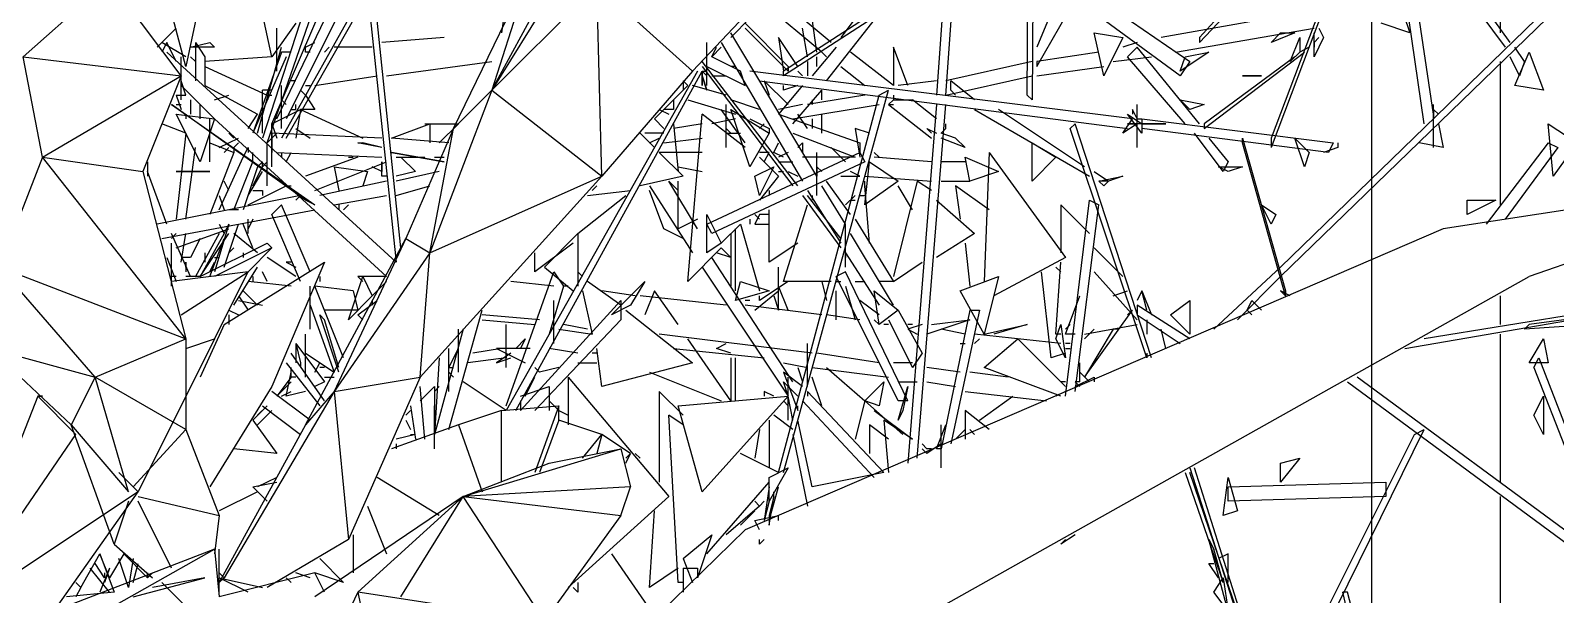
# Model space of a CAD drawing. Header units: millimetres. Extents: x -10.3 to 0, y 0 to 5.9.
# Drawn here: x -0.8305 to -0.5115, y 2.4115 to 2.5295 of the extents above; entities that cross this region are included whole.
import ezdxf

# ---------------------------------------------------------------- set-up
doc = ezdxf.new("R2010")
doc.units = ezdxf.units.MM

msp = doc.modelspace()

# ---------------------------------------------------------------- linework, layer by layer
for p, q in [((-0.55, 2.777), (-0.55, 0.718)), ((-0.622, 2.516), (-0.621, 2.648)), ((-0.62, 2.646), (-0.621, 2.515)), ((-0.633, 2.626), (-0.641, 2.516)), ((-0.639, 2.516), (-0.631, 2.628)), ((-0.764, 2.575), (-0.754, 2.481)), ((-0.753, 2.484), (-0.762, 2.57)), ((-0.554, 2.569), (-0.522, 2.526)), ((-0.521, 2.527), (-0.551, 2.569)), ((-0.703, 2.567), (-0.734, 2.517)), ((-0.734, 2.517), (-0.708, 2.565)), ((-0.684, 2.528), (-0.646, 2.567)), ((-0.523, 2.529), (-0.523, 2.566)), ((-0.727, 2.563), (-0.732, 2.529)), ((-0.539, 2.51), (-0.546, 2.559)), ((-0.537, 2.512), (-0.544, 2.559)), ((-0.798, 2.522), (-0.807, 2.556)), ((-0.766, 2.556), (-0.782, 2.507)), ((-0.781, 2.506), (-0.763, 2.558)), ((-0.792, 2.55), (-0.798, 2.522)), ((-0.78, 2.51), (-0.762, 2.552)), ((-0.566, 2.55), (-0.586, 2.528)), ((-0.586, 2.527), (-0.566, 2.548)), ((-0.569, 2.48), (-0.501, 2.546)), ((-0.639, 2.543), (-0.673, 2.521)), ((-0.62, 2.545), (-0.588, 2.523)), ((-0.501, 2.544), (-0.569, 2.478)), ((-0.814, 2.54), (-0.832, 2.524)), ((-0.799, 2.52), (-0.814, 2.54)), ((-0.742, 2.509), (-0.726, 2.542)), ((-0.726, 2.542), (-0.734, 2.517)), ((-0.639, 2.542), (-0.673, 2.52)), ((-0.59, 2.52), (-0.62, 2.542)), ((-0.76, 2.539), (-0.778, 2.507)), ((-0.777, 2.507), (-0.76, 2.537)), ((-0.712, 2.539), (-0.734, 2.517)), ((-0.711, 2.499), (-0.712, 2.539)), ((-0.712, 2.539), (-0.692, 2.521)), ((-0.676, 2.538), (-0.692, 2.521)), ((-0.663, 2.527), (-0.675, 2.537)), ((-0.615, 2.538), (-0.62, 2.526)), ((-0.545, 2.538), (-0.542, 2.529)), ((-0.78, 2.524), (-0.782, 2.533)), ((-0.779, 2.511), (-0.767, 2.536)), ((-0.766, 2.533), (-0.777, 2.511)), ((-0.665, 2.525), (-0.677, 2.535)), ((-0.664, 2.519), (-0.653, 2.533)), ((-0.62, 2.522), (-0.612, 2.536)), ((-0.56, 2.534), (-0.594, 2.528)), ((-0.56, 2.536), (-0.571, 2.507)), ((-0.56, 2.534), (-0.571, 2.505)), ((-0.804, 2.526), (-0.8, 2.53)), ((-0.775, 2.531), (-0.78, 2.524)), ((-0.779, 2.521), (-0.779, 2.53)), ((-0.681, 2.531), (-0.672, 2.522)), ((-0.672, 2.521), (-0.681, 2.53)), ((-0.668, 2.524), (-0.669, 2.53)), ((-0.666, 2.525), (-0.667, 2.532)), ((-0.658, 2.532), (-0.661, 2.528)), ((-0.591, 2.525), (-0.562, 2.53)), ((-0.561, 2.53), (-0.56, 2.528)), ((-0.542, 2.529), (-0.548, 2.531)), ((-0.798, 2.524), (-0.803, 2.527)), ((-0.802, 2.527), (-0.803, 2.525)), ((-0.8, 2.523), (-0.802, 2.527)), ((-0.797, 2.526), (-0.793, 2.527)), ((-0.796, 2.527), (-0.794, 2.524)), ((-0.796, 2.527), (-0.796, 2.519)), ((-0.793, 2.527), (-0.792, 2.526)), ((-0.773, 2.526), (-0.771, 2.527)), ((-0.744, 2.528), (-0.757, 2.527)), ((-0.689, 2.518), (-0.689, 2.527)), ((-0.686, 2.527), (-0.669, 2.498)), ((-0.666, 2.499), (-0.684, 2.529)), ((-0.67, 2.522), (-0.674, 2.528)), ((-0.674, 2.528), (-0.673, 2.521)), ((-0.608, 2.529), (-0.602, 2.528)), ((-0.606, 2.52), (-0.608, 2.529)), ((-0.602, 2.528), (-0.606, 2.52)), ((-0.599, 2.527), (-0.602, 2.526)), ((-0.586, 2.528), (-0.586, 2.527)), ((-0.566, 2.529), (-0.571, 2.527)), ((-0.571, 2.527), (-0.569, 2.529)), ((-0.569, 2.529), (-0.566, 2.529)), ((-0.567, 2.523), (-0.565, 2.528)), ((-0.565, 2.528), (-0.565, 2.525)), ((-0.562, 2.524), (-0.562, 2.529)), ((-0.561, 2.528), (-0.562, 2.527)), ((-0.561, 2.528), (-0.562, 2.527)), ((-0.56, 2.528), (-0.562, 2.524)), ((-0.562, 2.527), (-0.562, 2.526)), ((-0.832, 2.524), (-0.799, 2.52)), ((-0.828, 2.503), (-0.832, 2.524)), ((-0.754, 2.481), (-0.802, 2.525)), ((-0.799, 2.515), (-0.799, 2.524)), ((-0.792, 2.526), (-0.797, 2.526)), ((-0.796, 2.523), (-0.797, 2.524)), ((-0.794, 2.524), (-0.794, 2.518)), ((-0.78, 2.524), (-0.794, 2.523)), ((-0.778, 2.525), (-0.784, 2.508)), ((-0.777, 2.524), (-0.784, 2.508)), ((-0.783, 2.508), (-0.778, 2.526)), ((-0.776, 2.525), (-0.778, 2.525)), ((-0.773, 2.525), (-0.773, 2.526)), ((-0.772, 2.525), (-0.773, 2.525)), ((-0.768, 2.526), (-0.769, 2.525)), ((-0.759, 2.526), (-0.767, 2.526)), ((-0.688, 2.524), (-0.687, 2.526)), ((-0.688, 2.524), (-0.686, 2.526)), ((-0.682, 2.521), (-0.688, 2.524)), ((-0.662, 2.526), (-0.667, 2.52)), ((-0.666, 2.522), (-0.666, 2.524)), ((-0.664, 2.524), (-0.665, 2.525)), ((-0.65, 2.518), (-0.659, 2.525)), ((-0.647, 2.518), (-0.65, 2.526)), ((-0.65, 2.526), (-0.65, 2.518)), ((-0.607, 2.525), (-0.62, 2.523)), ((-0.604, 2.523), (-0.596, 2.524)), ((-0.601, 2.524), (-0.599, 2.526)), ((-0.589, 2.51), (-0.601, 2.524)), ((-0.586, 2.51), (-0.599, 2.526)), ((-0.584, 2.525), (-0.59, 2.521)), ((-0.59, 2.521), (-0.589, 2.524)), ((-0.589, 2.524), (-0.584, 2.525)), ((-0.585, 2.509), (-0.564, 2.525)), ((-0.566, 2.524), (-0.585, 2.51)), ((-0.565, 2.525), (-0.567, 2.523)), ((-0.563, 2.526), (-0.565, 2.525)), ((-0.519, 2.52), (-0.521, 2.524)), ((-0.518, 2.523), (-0.52, 2.526)), ((-0.52, 2.518), (-0.517, 2.525)), ((-0.517, 2.525), (-0.514, 2.517)), ((-0.794, 2.522), (-0.781, 2.516)), ((-0.756, 2.52), (-0.734, 2.523)), ((-0.691, 2.521), (-0.731, 2.45)), ((-0.729, 2.45), (-0.69, 2.521)), ((-0.692, 2.521), (-0.711, 2.499)), ((-0.67, 2.497), (-0.69, 2.523)), ((-0.69, 2.522), (-0.671, 2.497)), ((-0.69, 2.521), (-0.69, 2.52)), ((-0.69, 2.518), (-0.69, 2.521)), ((-0.689, 2.52), (-0.69, 2.521)), ((-0.69, 2.521), (-0.689, 2.521)), ((-0.689, 2.522), (-0.681, 2.518)), ((-0.683, 2.522), (-0.684, 2.522)), ((-0.681, 2.518), (-0.682, 2.521)), ((-0.6, 2.511), (-0.68, 2.521)), ((-0.673, 2.52), (-0.673, 2.521)), ((-0.672, 2.522), (-0.672, 2.521)), ((-0.669, 2.52), (-0.67, 2.521)), ((-0.668, 2.523), (-0.668, 2.52)), ((-0.661, 2.522), (-0.656, 2.518)), ((-0.621, 2.523), (-0.639, 2.519)), ((-0.62, 2.523), (-0.62, 2.522)), ((-0.62, 2.52), (-0.606, 2.522)), ((-0.588, 2.523), (-0.59, 2.52)), ((-0.523, 2.493), (-0.523, 2.523)), ((-0.518, 2.523), (-0.519, 2.52)), ((-0.828, 2.503), (-0.799, 2.52)), ((-0.799, 2.52), (-0.807, 2.5)), ((-0.798, 2.516), (-0.799, 2.519)), ((-0.792, 2.511), (-0.799, 2.518)), ((-0.794, 2.518), (-0.783, 2.512)), ((-0.782, 2.508), (-0.782, 2.517)), ((-0.781, 2.517), (-0.782, 2.517)), ((-0.78, 2.517), (-0.781, 2.517)), ((-0.778, 2.509), (-0.778, 2.518)), ((-0.775, 2.519), (-0.776, 2.519)), ((-0.774, 2.517), (-0.773, 2.516)), ((-0.773, 2.518), (-0.772, 2.518)), ((-0.771, 2.518), (-0.758, 2.52)), ((-0.734, 2.517), (-0.747, 2.483)), ((-0.742, 2.509), (-0.734, 2.517)), ((-0.734, 2.517), (-0.711, 2.499)), ((-0.7, 2.511), (-0.693, 2.518)), ((-0.693, 2.518), (-0.694, 2.519)), ((-0.694, 2.519), (-0.694, 2.517)), ((-0.685, 2.516), (-0.692, 2.518)), ((-0.689, 2.517), (-0.69, 2.52)), ((-0.69, 2.52), (-0.69, 2.518)), ((-0.69, 2.52), (-0.689, 2.517)), ((-0.688, 2.52), (-0.685, 2.52)), ((-0.678, 2.519), (-0.601, 2.509)), ((-0.672, 2.514), (-0.677, 2.519)), ((-0.677, 2.519), (-0.676, 2.516)), ((-0.669, 2.518), (-0.674, 2.512)), ((-0.67, 2.518), (-0.673, 2.517)), ((-0.673, 2.517), (-0.673, 2.518)), ((-0.673, 2.437), (-0.651, 2.517)), ((-0.671, 2.51), (-0.665, 2.517)), ((-0.665, 2.515), (-0.665, 2.517)), ((-0.653, 2.516), (-0.651, 2.517)), ((-0.641, 2.519), (-0.649, 2.518)), ((-0.639, 2.516), (-0.621, 2.52)), ((-0.633, 2.515), (-0.638, 2.519)), ((-0.638, 2.517), (-0.638, 2.519)), ((-0.637, 2.516), (-0.638, 2.517)), ((-0.574, 2.52), (-0.577, 2.52)), ((-0.577, 2.52), (-0.573, 2.52)), ((-0.573, 2.52), (-0.574, 2.52)), ((-0.514, 2.517), (-0.52, 2.518)), ((-0.773, 2.494), (-0.801, 2.514)), ((-0.801, 2.514), (-0.771, 2.493)), ((-0.8, 2.516), (-0.799, 2.513)), ((-0.8, 2.516), (-0.798, 2.516)), ((-0.8, 2.514), (-0.799, 2.514)), ((-0.797, 2.515), (-0.797, 2.512)), ((-0.795, 2.511), (-0.795, 2.514)), ((-0.792, 2.515), (-0.789, 2.516)), ((-0.781, 2.516), (-0.78, 2.516)), ((-0.777, 2.514), (-0.778, 2.515)), ((-0.775, 2.513), (-0.775, 2.514)), ((-0.773, 2.516), (-0.771, 2.513)), ((-0.696, 2.515), (-0.696, 2.513)), ((-0.693, 2.515), (-0.683, 2.512)), ((-0.685, 2.505), (-0.685, 2.514)), ((-0.678, 2.513), (-0.684, 2.515)), ((-0.674, 2.437), (-0.653, 2.516)), ((-0.669, 2.514), (-0.674, 2.513)), ((-0.671, 2.511), (-0.653, 2.514)), ((-0.656, 2.516), (-0.668, 2.514)), ((-0.667, 2.515), (-0.667, 2.514)), ((-0.65, 2.515), (-0.651, 2.514)), ((-0.65, 2.515), (-0.651, 2.514)), ((-0.651, 2.514), (-0.642, 2.507)), ((-0.651, 2.514), (-0.65, 2.514)), ((-0.65, 2.516), (-0.65, 2.515)), ((-0.65, 2.515), (-0.646, 2.515)), ((-0.641, 2.514), (-0.647, 2.439)), ((-0.641, 2.511), (-0.646, 2.515)), ((-0.645, 2.44), (-0.639, 2.514)), ((-0.621, 2.515), (-0.622, 2.516)), ((-0.599, 2.505), (-0.599, 2.514)), ((-0.59, 2.515), (-0.585, 2.514)), ((-0.588, 2.513), (-0.59, 2.515)), ((-0.585, 2.514), (-0.588, 2.513)), ((-0.537, 2.505), (-0.537, 2.514)), ((-0.795, 2.502), (-0.8, 2.512)), ((-0.8, 2.512), (-0.792, 2.511)), ((-0.798, 2.512), (-0.798, 2.511)), ((-0.792, 2.511), (-0.795, 2.502)), ((-0.793, 2.502), (-0.793, 2.511)), ((-0.756, 2.478), (-0.792, 2.511)), ((-0.785, 2.509), (-0.783, 2.512)), ((-0.78, 2.51), (-0.774, 2.513)), ((-0.776, 2.513), (-0.775, 2.513)), ((-0.774, 2.513), (-0.775, 2.507)), ((-0.774, 2.513), (-0.761, 2.507)), ((-0.771, 2.513), (-0.774, 2.513)), ((-0.698, 2.509), (-0.7, 2.511)), ((-0.699, 2.513), (-0.697, 2.512)), ((-0.696, 2.513), (-0.698, 2.513)), ((-0.693, 2.477), (-0.69, 2.512)), ((-0.681, 2.505), (-0.69, 2.512)), ((-0.683, 2.511), (-0.688, 2.51)), ((-0.681, 2.506), (-0.686, 2.513)), ((-0.68, 2.501), (-0.684, 2.513)), ((-0.684, 2.513), (-0.676, 2.508)), ((-0.68, 2.511), (-0.676, 2.509)), ((-0.674, 2.512), (-0.657, 2.506)), ((-0.668, 2.509), (-0.67, 2.512)), ((-0.667, 2.511), (-0.667, 2.509)), ((-0.665, 2.508), (-0.665, 2.512)), ((-0.633, 2.513), (-0.609, 2.499)), ((-0.61, 2.501), (-0.628, 2.513)), ((-0.602, 2.508), (-0.6, 2.511)), ((-0.601, 2.512), (-0.598, 2.51)), ((-0.598, 2.508), (-0.601, 2.512)), ((-0.599, 2.511), (-0.6, 2.513)), ((-0.6, 2.513), (-0.6, 2.512)), ((-0.599, 2.511), (-0.598, 2.511)), ((-0.598, 2.511), (-0.558, 2.506)), ((-0.598, 2.511), (-0.598, 2.51)), ((-0.598, 2.511), (-0.598, 2.51)), ((-0.536, 2.512), (-0.537, 2.513)), ((-0.537, 2.513), (-0.537, 2.511)), ((-0.798, 2.508), (-0.803, 2.51)), ((-0.798, 2.508), (-0.8, 2.49)), ((-0.788, 2.507), (-0.789, 2.508)), ((-0.789, 2.508), (-0.788, 2.507)), ((-0.779, 2.508), (-0.781, 2.506)), ((-0.78, 2.501), (-0.78, 2.51)), ((-0.78, 2.51), (-0.779, 2.507)), ((-0.757, 2.507), (-0.78, 2.508)), ((-0.78, 2.508), (-0.78, 2.504)), ((-0.775, 2.509), (-0.772, 2.507)), ((-0.755, 2.507), (-0.747, 2.51)), ((-0.742, 2.509), (-0.752, 2.486)), ((-0.748, 2.51), (-0.741, 2.51)), ((-0.747, 2.51), (-0.747, 2.507)), ((-0.747, 2.483), (-0.742, 2.509)), ((-0.741, 2.51), (-0.745, 2.506)), ((-0.7, 2.505), (-0.703, 2.508)), ((-0.698, 2.508), (-0.702, 2.508)), ((-0.696, 2.51), (-0.695, 2.5)), ((-0.69, 2.51), (-0.696, 2.509)), ((-0.684, 2.508), (-0.685, 2.509)), ((-0.685, 2.508), (-0.682, 2.508)), ((-0.676, 2.508), (-0.68, 2.501)), ((-0.678, 2.509), (-0.677, 2.51)), ((-0.676, 2.509), (-0.676, 2.508)), ((-0.676, 2.509), (-0.676, 2.508)), ((-0.671, 2.508), (-0.658, 2.503)), ((-0.655, 2.508), (-0.658, 2.509)), ((-0.658, 2.509), (-0.657, 2.503)), ((-0.642, 2.508), (-0.643, 2.509)), ((-0.643, 2.509), (-0.641, 2.508)), ((-0.64, 2.508), (-0.639, 2.509)), ((-0.637, 2.507), (-0.64, 2.508)), ((-0.639, 2.509), (-0.639, 2.51)), ((-0.613, 2.509), (-0.612, 2.51)), ((-0.597, 2.461), (-0.613, 2.509)), ((-0.596, 2.461), (-0.612, 2.51)), ((-0.599, 2.51), (-0.602, 2.508)), ((-0.599, 2.51), (-0.601, 2.51)), ((-0.601, 2.51), (-0.599, 2.51)), ((-0.593, 2.51), (-0.599, 2.51)), ((-0.598, 2.51), (-0.595, 2.51)), ((-0.598, 2.51), (-0.598, 2.508)), ((-0.559, 2.504), (-0.598, 2.509)), ((-0.595, 2.51), (-0.593, 2.51)), ((-0.581, 2.5), (-0.587, 2.508)), ((-0.585, 2.51), (-0.585, 2.509)), ((-0.536, 2.51), (-0.535, 2.505)), ((-0.513, 2.51), (-0.507, 2.506)), ((-0.512, 2.499), (-0.513, 2.51)), ((-0.798, 2.49), (-0.796, 2.505)), ((-0.793, 2.506), (-0.788, 2.504)), ((-0.791, 2.505), (-0.789, 2.506)), ((-0.79, 2.504), (-0.789, 2.505)), ((-0.789, 2.506), (-0.787, 2.507)), ((-0.788, 2.505), (-0.787, 2.506)), ((-0.787, 2.506), (-0.788, 2.505)), ((-0.788, 2.505), (-0.788, 2.504)), ((-0.786, 2.503), (-0.785, 2.505)), ((-0.785, 2.505), (-0.785, 2.504)), ((-0.781, 2.497), (-0.781, 2.506)), ((-0.78, 2.505), (-0.78, 2.506)), ((-0.757, 2.505), (-0.762, 2.506)), ((-0.762, 2.506), (-0.761, 2.506)), ((-0.757, 2.505), (-0.761, 2.506)), ((-0.743, 2.506), (-0.755, 2.507)), ((-0.747, 2.507), (-0.747, 2.506)), ((-0.701, 2.506), (-0.699, 2.507)), ((-0.698, 2.506), (-0.69, 2.507)), ((-0.675, 2.504), (-0.674, 2.506)), ((-0.67, 2.505), (-0.669, 2.506)), ((-0.669, 2.506), (-0.669, 2.504)), ((-0.66, 2.502), (-0.663, 2.505)), ((-0.657, 2.506), (-0.657, 2.504)), ((-0.635, 2.505), (-0.64, 2.507)), ((-0.637, 2.507), (-0.635, 2.505)), ((-0.621, 2.506), (-0.616, 2.503)), ((-0.621, 2.498), (-0.621, 2.506)), ((-0.584, 2.507), (-0.58, 2.502)), ((-0.577, 2.507), (-0.568, 2.475)), ((-0.577, 2.506), (-0.577, 2.507)), ((-0.568, 2.474), (-0.577, 2.506)), ((-0.571, 2.507), (-0.571, 2.505)), ((-0.566, 2.507), (-0.563, 2.504)), ((-0.564, 2.501), (-0.566, 2.507)), ((-0.557, 2.505), (-0.56, 2.504)), ((-0.558, 2.506), (-0.559, 2.504)), ((-0.557, 2.506), (-0.557, 2.505)), ((-0.535, 2.505), (-0.54, 2.506)), ((-0.513, 2.506), (-0.526, 2.489)), ((-0.511, 2.505), (-0.522, 2.49)), ((-0.513, 2.506), (-0.511, 2.505)), ((-0.507, 2.506), (-0.512, 2.499)), ((-0.828, 2.503), (-0.837, 2.48)), ((-0.798, 2.465), (-0.828, 2.503)), ((-0.828, 2.503), (-0.807, 2.5)), ((-0.806, 2.502), (-0.806, 2.499)), ((-0.788, 2.504), (-0.793, 2.491)), ((-0.791, 2.492), (-0.786, 2.503)), ((-0.788, 2.492), (-0.784, 2.502)), ((-0.783, 2.501), (-0.786, 2.492)), ((-0.784, 2.502), (-0.784, 2.504)), ((-0.784, 2.497), (-0.782, 2.501)), ((-0.782, 2.502), (-0.783, 2.501)), ((-0.782, 2.501), (-0.782, 2.502)), ((-0.782, 2.501), (-0.781, 2.502)), ((-0.779, 2.504), (-0.757, 2.503)), ((-0.778, 2.504), (-0.778, 2.503)), ((-0.777, 2.502), (-0.776, 2.504)), ((-0.762, 2.503), (-0.773, 2.499)), ((-0.771, 2.496), (-0.756, 2.502)), ((-0.767, 2.501), (-0.76, 2.5)), ((-0.767, 2.501), (-0.766, 2.496)), ((-0.764, 2.503), (-0.763, 2.503)), ((-0.757, 2.5), (-0.759, 2.501)), ((-0.757, 2.502), (-0.757, 2.5)), ((-0.757, 2.499), (-0.757, 2.502)), ((-0.744, 2.502), (-0.755, 2.504)), ((-0.755, 2.504), (-0.744, 2.502)), ((-0.754, 2.503), (-0.748, 2.503)), ((-0.753, 2.503), (-0.75, 2.5)), ((-0.746, 2.503), (-0.744, 2.503)), ((-0.699, 2.504), (-0.694, 2.499)), ((-0.69, 2.504), (-0.699, 2.504)), ((-0.695, 2.501), (-0.69, 2.5)), ((-0.689, 2.489), (-0.657, 2.504)), ((-0.656, 2.502), (-0.688, 2.487)), ((-0.679, 2.499), (-0.675, 2.501)), ((-0.676, 2.504), (-0.678, 2.504)), ((-0.678, 2.503), (-0.675, 2.5)), ((-0.675, 2.501), (-0.678, 2.495)), ((-0.677, 2.502), (-0.676, 2.504)), ((-0.673, 2.503), (-0.675, 2.504)), ((-0.672, 2.504), (-0.674, 2.503)), ((-0.674, 2.502), (-0.671, 2.502)), ((-0.658, 2.503), (-0.669, 2.503)), ((-0.666, 2.495), (-0.666, 2.504)), ((-0.665, 2.5), (-0.666, 2.501)), ((-0.666, 2.501), (-0.666, 2.499)), ((-0.657, 2.504), (-0.656, 2.502)), ((-0.656, 2.493), (-0.655, 2.502)), ((-0.655, 2.502), (-0.649, 2.498)), ((-0.653, 2.503), (-0.654, 2.504)), ((-0.642, 2.502), (-0.654, 2.503)), ((-0.635, 2.502), (-0.64, 2.502)), ((-0.635, 2.503), (-0.628, 2.5)), ((-0.634, 2.498), (-0.635, 2.503)), ((-0.63, 2.504), (-0.631, 2.477)), ((-0.63, 2.504), (-0.614, 2.482)), ((-0.616, 2.503), (-0.621, 2.498)), ((-0.582, 2.501), (-0.577, 2.501)), ((-0.58, 2.5), (-0.582, 2.501)), ((-0.58, 2.502), (-0.581, 2.5)), ((-0.577, 2.501), (-0.58, 2.5)), ((-0.563, 2.504), (-0.564, 2.501)), ((-0.807, 2.5), (-0.798, 2.465)), ((-0.802, 2.489), (-0.806, 2.5)), ((-0.793, 2.5), (-0.8, 2.5)), ((-0.8, 2.5), (-0.794, 2.5)), ((-0.794, 2.5), (-0.793, 2.5)), ((-0.789, 2.496), (-0.79, 2.498)), ((-0.785, 2.495), (-0.782, 2.5)), ((-0.756, 2.498), (-0.77, 2.495)), ((-0.76, 2.5), (-0.761, 2.497)), ((-0.756, 2.499), (-0.757, 2.499)), ((-0.75, 2.5), (-0.754, 2.499)), ((-0.745, 2.5), (-0.754, 2.498)), ((-0.711, 2.499), (-0.749, 2.457)), ((-0.747, 2.483), (-0.711, 2.499)), ((-0.694, 2.499), (-0.703, 2.497)), ((-0.695, 2.496), (-0.697, 2.498)), ((-0.691, 2.488), (-0.697, 2.498)), ((-0.695, 2.488), (-0.695, 2.498)), ((-0.678, 2.495), (-0.679, 2.499)), ((-0.674, 2.499), (-0.678, 2.494)), ((-0.675, 2.5), (-0.674, 2.499)), ((-0.674, 2.5), (-0.673, 2.5)), ((-0.672, 2.5), (-0.67, 2.499)), ((-0.659, 2.491), (-0.664, 2.498)), ((-0.661, 2.499), (-0.657, 2.499)), ((-0.657, 2.499), (-0.659, 2.5)), ((-0.656, 2.499), (-0.642, 2.498)), ((-0.656, 2.497), (-0.656, 2.498)), ((-0.649, 2.498), (-0.656, 2.493)), ((-0.645, 2.498), (-0.65, 2.478)), ((-0.642, 2.496), (-0.645, 2.498)), ((-0.64, 2.498), (-0.634, 2.498)), ((-0.628, 2.5), (-0.634, 2.498)), ((-0.608, 2.5), (-0.605, 2.498)), ((-0.607, 2.498), (-0.602, 2.499)), ((-0.606, 2.497), (-0.607, 2.498)), ((-0.605, 2.498), (-0.607, 2.498)), ((-0.605, 2.498), (-0.606, 2.497)), ((-0.602, 2.499), (-0.605, 2.498)), ((-0.457, 2.5), (-0.535, 2.488)), ((-0.774, 2.495), (-0.804, 2.489)), ((-0.791, 2.495), (-0.79, 2.492)), ((-0.785, 2.493), (-0.777, 2.497)), ((-0.784, 2.496), (-0.782, 2.496)), ((-0.782, 2.496), (-0.782, 2.495)), ((-0.777, 2.497), (-0.776, 2.497)), ((-0.775, 2.494), (-0.774, 2.495)), ((-0.767, 2.493), (-0.756, 2.495)), ((-0.754, 2.495), (-0.747, 2.497)), ((-0.716, 2.487), (-0.706, 2.495)), ((-0.714, 2.495), (-0.705, 2.496)), ((-0.712, 2.497), (-0.713, 2.496)), ((-0.701, 2.497), (-0.692, 2.483)), ((-0.698, 2.488), (-0.701, 2.496)), ((-0.676, 2.496), (-0.676, 2.495)), ((-0.669, 2.495), (-0.661, 2.484)), ((-0.668, 2.496), (-0.661, 2.485)), ((-0.661, 2.486), (-0.668, 2.495)), ((-0.667, 2.495), (-0.667, 2.494)), ((-0.66, 2.489), (-0.665, 2.497)), ((-0.66, 2.493), (-0.658, 2.495)), ((-0.657, 2.495), (-0.656, 2.495)), ((-0.656, 2.497), (-0.656, 2.496)), ((-0.655, 2.485), (-0.656, 2.497)), ((-0.646, 2.492), (-0.649, 2.497)), ((-0.63, 2.492), (-0.637, 2.497)), ((-0.637, 2.497), (-0.636, 2.49)), ((-0.803, 2.486), (-0.771, 2.492)), ((-0.787, 2.492), (-0.789, 2.492)), ((-0.78, 2.491), (-0.778, 2.493)), ((-0.772, 2.479), (-0.778, 2.493)), ((-0.771, 2.493), (-0.773, 2.494)), ((-0.766, 2.493), (-0.766, 2.492)), ((-0.765, 2.492), (-0.764, 2.493)), ((-0.676, 2.481), (-0.676, 2.492)), ((-0.673, 2.477), (-0.668, 2.493)), ((-0.659, 2.494), (-0.658, 2.494)), ((-0.641, 2.494), (-0.633, 2.487)), ((-0.609, 2.487), (-0.615, 2.493)), ((-0.615, 2.493), (-0.615, 2.483)), ((-0.614, 2.453), (-0.609, 2.494)), ((-0.612, 2.454), (-0.607, 2.493)), ((-0.609, 2.494), (-0.607, 2.493)), ((-0.573, 2.493), (-0.57, 2.491)), ((-0.571, 2.489), (-0.573, 2.493)), ((-0.53, 2.494), (-0.524, 2.494)), ((-0.524, 2.494), (-0.53, 2.491)), ((-0.53, 2.491), (-0.53, 2.494)), ((-0.789, 2.489), (-0.792, 2.479)), ((-0.791, 2.489), (-0.79, 2.487)), ((-0.79, 2.48), (-0.787, 2.489)), ((-0.79, 2.487), (-0.789, 2.489)), ((-0.784, 2.484), (-0.786, 2.489)), ((-0.785, 2.487), (-0.785, 2.49)), ((-0.784, 2.49), (-0.785, 2.488)), ((-0.785, 2.488), (-0.785, 2.49)), ((-0.774, 2.477), (-0.78, 2.491)), ((-0.691, 2.49), (-0.695, 2.488)), ((-0.689, 2.483), (-0.689, 2.491)), ((-0.689, 2.491), (-0.686, 2.485)), ((-0.688, 2.487), (-0.689, 2.489)), ((-0.686, 2.485), (-0.682, 2.489)), ((-0.682, 2.489), (-0.678, 2.475)), ((-0.68, 2.49), (-0.68, 2.489)), ((-0.678, 2.49), (-0.679, 2.491)), ((-0.678, 2.491), (-0.679, 2.489)), ((-0.679, 2.489), (-0.676, 2.489)), ((-0.676, 2.491), (-0.678, 2.491)), ((-0.676, 2.491), (-0.677, 2.491)), ((-0.66, 2.48), (-0.66, 2.489)), ((-0.658, 2.49), (-0.65, 2.477)), ((-0.57, 2.491), (-0.571, 2.489)), ((-0.797, 2.478), (-0.801, 2.487)), ((-0.8, 2.487), (-0.801, 2.486)), ((-0.8, 2.484), (-0.789, 2.488)), ((-0.799, 2.481), (-0.798, 2.487)), ((-0.795, 2.486), (-0.797, 2.482)), ((-0.791, 2.487), (-0.796, 2.478)), ((-0.79, 2.487), (-0.795, 2.478)), ((-0.795, 2.478), (-0.789, 2.487)), ((-0.793, 2.478), (-0.79, 2.486)), ((-0.783, 2.483), (-0.788, 2.487)), ((-0.773, 2.447), (-0.752, 2.486)), ((-0.752, 2.486), (-0.767, 2.454)), ((-0.752, 2.486), (-0.747, 2.483)), ((-0.723, 2.48), (-0.716, 2.487)), ((-0.716, 2.487), (-0.716, 2.476)), ((-0.694, 2.486), (-0.698, 2.488)), ((-0.684, 2.487), (-0.684, 2.476)), ((-0.683, 2.475), (-0.683, 2.488)), ((-0.535, 2.488), (-0.681, 2.425)), ((-0.65, 2.472), (-0.659, 2.487)), ((-0.633, 2.487), (-0.641, 2.482)), ((-0.802, 2.482), (-0.8, 2.477)), ((-0.801, 2.476), (-0.801, 2.485)), ((-0.797, 2.482), (-0.799, 2.482)), ((-0.795, 2.478), (-0.781, 2.485)), ((-0.794, 2.483), (-0.794, 2.481)), ((-0.78, 2.484), (-0.792, 2.478)), ((-0.792, 2.482), (-0.791, 2.482)), ((-0.789, 2.483), (-0.788, 2.484)), ((-0.786, 2.483), (-0.786, 2.482)), ((-0.78, 2.484), (-0.785, 2.479)), ((-0.781, 2.485), (-0.78, 2.484)), ((-0.775, 2.478), (-0.781, 2.482)), ((-0.747, 2.483), (-0.767, 2.454)), ((-0.749, 2.457), (-0.747, 2.483)), ((-0.717, 2.485), (-0.725, 2.479)), ((-0.725, 2.479), (-0.725, 2.483)), ((-0.686, 2.484), (-0.693, 2.477)), ((-0.686, 2.485), (-0.689, 2.483)), ((-0.671, 2.456), (-0.688, 2.482)), ((-0.684, 2.482), (-0.687, 2.483)), ((-0.686, 2.484), (-0.684, 2.482)), ((-0.67, 2.485), (-0.676, 2.481)), ((-0.66, 2.482), (-0.66, 2.484)), ((-0.66, 2.483), (-0.653, 2.472)), ((-0.66, 2.483), (-0.66, 2.482)), ((-0.635, 2.485), (-0.634, 2.476)), ((-0.614, 2.482), (-0.629, 2.474)), ((-0.602, 2.478), (-0.608, 2.484)), ((-0.5, 2.484), (-0.517, 2.478)), ((-0.817, 2.457), (-0.837, 2.48)), ((-0.837, 2.48), (-0.798, 2.465)), ((-0.785, 2.479), (-0.801, 2.477)), ((-0.799, 2.47), (-0.785, 2.479)), ((-0.798, 2.48), (-0.798, 2.481)), ((-0.798, 2.481), (-0.798, 2.479)), ((-0.793, 2.479), (-0.792, 2.481)), ((-0.792, 2.465), (-0.785, 2.479)), ((-0.79, 2.468), (-0.769, 2.481)), ((-0.788, 2.472), (-0.783, 2.48)), ((-0.781, 2.477), (-0.782, 2.479)), ((-0.769, 2.481), (-0.78, 2.455)), ((-0.776, 2.481), (-0.777, 2.481)), ((-0.777, 2.481), (-0.775, 2.48)), ((-0.731, 2.451), (-0.721, 2.479)), ((-0.723, 2.48), (-0.717, 2.475)), ((-0.721, 2.479), (-0.719, 2.476)), ((-0.715, 2.478), (-0.716, 2.479)), ((-0.69, 2.48), (-0.672, 2.453)), ((-0.674, 2.471), (-0.674, 2.48)), ((-0.66, 2.479), (-0.662, 2.478)), ((-0.647, 2.452), (-0.66, 2.479)), ((-0.65, 2.477), (-0.644, 2.481)), ((-0.617, 2.461), (-0.619, 2.479)), ((-0.616, 2.466), (-0.615, 2.481)), ((-0.615, 2.479), (-0.616, 2.48)), ((-0.599, 2.469), (-0.608, 2.479)), ((-0.583, 2.467), (-0.569, 2.48)), ((-0.8, 2.478), (-0.801, 2.478)), ((-0.795, 2.478), (-0.798, 2.478)), ((-0.776, 2.476), (-0.785, 2.477)), ((-0.784, 2.478), (-0.784, 2.477)), ((-0.772, 2.467), (-0.772, 2.476)), ((-0.763, 2.475), (-0.771, 2.476)), ((-0.765, 2.461), (-0.771, 2.476)), ((-0.77, 2.478), (-0.77, 2.477)), ((-0.764, 2.469), (-0.761, 2.478)), ((-0.756, 2.478), (-0.762, 2.478)), ((-0.762, 2.478), (-0.761, 2.477)), ((-0.761, 2.478), (-0.759, 2.474)), ((-0.756, 2.477), (-0.759, 2.474)), ((-0.721, 2.476), (-0.73, 2.477)), ((-0.719, 2.476), (-0.722, 2.466)), ((-0.718, 2.476), (-0.719, 2.476)), ((-0.716, 2.478), (-0.716, 2.477)), ((-0.707, 2.472), (-0.714, 2.477)), ((-0.709, 2.47), (-0.702, 2.477)), ((-0.702, 2.477), (-0.705, 2.472)), ((-0.683, 2.473), (-0.682, 2.477)), ((-0.682, 2.477), (-0.676, 2.475)), ((-0.672, 2.477), (-0.678, 2.473)), ((-0.672, 2.471), (-0.674, 2.476)), ((-0.663, 2.477), (-0.673, 2.477)), ((-0.665, 2.477), (-0.664, 2.473)), ((-0.649, 2.452), (-0.662, 2.478)), ((-0.662, 2.477), (-0.661, 2.477)), ((-0.66, 2.476), (-0.658, 2.469)), ((-0.658, 2.477), (-0.656, 2.477)), ((-0.65, 2.477), (-0.653, 2.477)), ((-0.647, 2.405), (-0.517, 2.478)), ((-0.636, 2.475), (-0.628, 2.478)), ((-0.628, 2.478), (-0.631, 2.466)), ((-0.569, 2.478), (-0.578, 2.469)), ((-0.787, 2.474), (-0.785, 2.471)), ((-0.787, 2.473), (-0.782, 2.472)), ((-0.783, 2.472), (-0.786, 2.475)), ((-0.759, 2.474), (-0.764, 2.469)), ((-0.763, 2.475), (-0.762, 2.471)), ((-0.762, 2.47), (-0.758, 2.473)), ((-0.759, 2.473), (-0.759, 2.472)), ((-0.728, 2.45), (-0.707, 2.473)), ((-0.721, 2.464), (-0.721, 2.473)), ((-0.715, 2.475), (-0.713, 2.466)), ((-0.704, 2.474), (-0.711, 2.475)), ((-0.707, 2.473), (-0.707, 2.469)), ((-0.685, 2.472), (-0.703, 2.474)), ((-0.7, 2.475), (-0.702, 2.47)), ((-0.695, 2.468), (-0.7, 2.475)), ((-0.676, 2.475), (-0.683, 2.473)), ((-0.68, 2.473), (-0.681, 2.473)), ((-0.679, 2.471), (-0.674, 2.475)), ((-0.678, 2.473), (-0.678, 2.474)), ((-0.675, 2.474), (-0.674, 2.471)), ((-0.662, 2.469), (-0.662, 2.475)), ((-0.653, 2.47), (-0.657, 2.473)), ((-0.653, 2.468), (-0.654, 2.475)), ((-0.654, 2.475), (-0.649, 2.471)), ((-0.631, 2.466), (-0.636, 2.475)), ((-0.614, 2.466), (-0.611, 2.474)), ((-0.604, 2.474), (-0.601, 2.475)), ((-0.598, 2.475), (-0.599, 2.473)), ((-0.598, 2.475), (-0.599, 2.473)), ((-0.597, 2.471), (-0.598, 2.475)), ((-0.598, 2.475), (-0.596, 2.47)), ((-0.592, 2.47), (-0.588, 2.473)), ((-0.588, 2.473), (-0.588, 2.466)), ((-0.576, 2.471), (-0.575, 2.473)), ((-0.573, 2.471), (-0.575, 2.473)), ((-0.567, 2.474), (-0.569, 2.475)), ((-0.569, 2.475), (-0.568, 2.474)), ((-0.568, 2.475), (-0.568, 2.474)), ((-0.523, 2.468), (-0.523, 2.474)), ((-0.789, 2.471), (-0.787, 2.47)), ((-0.789, 2.47), (-0.789, 2.468)), ((-0.772, 2.472), (-0.767, 2.458)), ((-0.766, 2.458), (-0.77, 2.47)), ((-0.77, 2.47), (-0.769, 2.469)), ((-0.762, 2.471), (-0.769, 2.471)), ((-0.761, 2.469), (-0.762, 2.47)), ((-0.743, 2.446), (-0.736, 2.471)), ((-0.724, 2.469), (-0.736, 2.47)), ((-0.705, 2.472), (-0.709, 2.47)), ((-0.706, 2.471), (-0.692, 2.46)), ((-0.665, 2.47), (-0.681, 2.472)), ((-0.657, 2.469), (-0.664, 2.47)), ((-0.649, 2.471), (-0.653, 2.468)), ((-0.649, 2.471), (-0.644, 2.462)), ((-0.634, 2.471), (-0.64, 2.442)), ((-0.632, 2.471), (-0.638, 2.443)), ((-0.634, 2.471), (-0.632, 2.471)), ((-0.61, 2.457), (-0.6, 2.471)), ((-0.6, 2.471), (-0.601, 2.47)), ((-0.588, 2.465), (-0.599, 2.472)), ((-0.599, 2.472), (-0.599, 2.47)), ((-0.599, 2.47), (-0.59, 2.464)), ((-0.588, 2.466), (-0.592, 2.47)), ((-0.575, 2.47), (-0.576, 2.471)), ((-0.543, 2.463), (-0.502, 2.47)), ((-0.502, 2.471), (-0.539, 2.465)), ((-0.502, 2.47), (-0.517, 2.468)), ((-0.79, 2.468), (-0.795, 2.457)), ((-0.773, 2.457), (-0.773, 2.466)), ((-0.766, 2.459), (-0.769, 2.469)), ((-0.74, 2.467), (-0.746, 2.445)), ((-0.741, 2.458), (-0.741, 2.467)), ((-0.736, 2.469), (-0.725, 2.468)), ((-0.731, 2.459), (-0.731, 2.468)), ((-0.707, 2.469), (-0.725, 2.45)), ((-0.72, 2.467), (-0.713, 2.466)), ((-0.714, 2.467), (-0.719, 2.468)), ((-0.667, 2.462), (-0.699, 2.466)), ((-0.653, 2.468), (-0.654, 2.469)), ((-0.651, 2.468), (-0.652, 2.468)), ((-0.651, 2.469), (-0.646, 2.459)), ((-0.646, 2.468), (-0.647, 2.468)), ((-0.644, 2.468), (-0.647, 2.467)), ((-0.647, 2.467), (-0.645, 2.466)), ((-0.634, 2.469), (-0.643, 2.466)), ((-0.642, 2.468), (-0.634, 2.469)), ((-0.635, 2.466), (-0.64, 2.467)), ((-0.615, 2.464), (-0.633, 2.466)), ((-0.631, 2.466), (-0.622, 2.468)), ((-0.622, 2.468), (-0.629, 2.466)), ((-0.616, 2.465), (-0.615, 2.468)), ((-0.615, 2.466), (-0.616, 2.466)), ((-0.615, 2.468), (-0.614, 2.461)), ((-0.614, 2.467), (-0.613, 2.468)), ((-0.612, 2.466), (-0.614, 2.466)), ((-0.61, 2.466), (-0.599, 2.468)), ((-0.61, 2.465), (-0.608, 2.467)), ((-0.604, 2.467), (-0.61, 2.457)), ((-0.603, 2.467), (-0.604, 2.467)), ((-0.597, 2.469), (-0.597, 2.466)), ((-0.593, 2.463), (-0.594, 2.467)), ((-0.523, 2.435), (-0.523, 2.466)), ((-0.503, 2.468), (-0.518, 2.467)), ((-0.518, 2.467), (-0.517, 2.468)), ((-0.822, 2.447), (-0.839, 2.463)), ((-0.839, 2.463), (-0.817, 2.457)), ((-0.817, 2.457), (-0.798, 2.465)), ((-0.792, 2.465), (-0.808, 2.433)), ((-0.798, 2.465), (-0.798, 2.446)), ((-0.798, 2.463), (-0.792, 2.465)), ((-0.775, 2.464), (-0.774, 2.46)), ((-0.775, 2.464), (-0.769, 2.456)), ((-0.775, 2.464), (-0.775, 2.46)), ((-0.743, 2.459), (-0.741, 2.463)), ((-0.743, 2.454), (-0.743, 2.463)), ((-0.732, 2.463), (-0.738, 2.462)), ((-0.726, 2.463), (-0.733, 2.463)), ((-0.733, 2.463), (-0.727, 2.46)), ((-0.729, 2.463), (-0.727, 2.465)), ((-0.727, 2.465), (-0.728, 2.463)), ((-0.716, 2.462), (-0.722, 2.463)), ((-0.711, 2.455), (-0.712, 2.463)), ((-0.696, 2.463), (-0.677, 2.461)), ((-0.684, 2.452), (-0.693, 2.465)), ((-0.687, 2.463), (-0.685, 2.464)), ((-0.684, 2.462), (-0.687, 2.463)), ((-0.668, 2.455), (-0.668, 2.464)), ((-0.636, 2.464), (-0.635, 2.464)), ((-0.633, 2.464), (-0.632, 2.465)), ((-0.631, 2.459), (-0.624, 2.465)), ((-0.614, 2.455), (-0.624, 2.465)), ((-0.614, 2.461), (-0.616, 2.465)), ((-0.613, 2.464), (-0.614, 2.464)), ((-0.614, 2.463), (-0.613, 2.463)), ((-0.517, 2.46), (-0.514, 2.465)), ((-0.514, 2.465), (-0.513, 2.46)), ((-0.777, 2.46), (-0.77, 2.451)), ((-0.769, 2.452), (-0.776, 2.462)), ((-0.774, 2.46), (-0.774, 2.459)), ((-0.773, 2.462), (-0.767, 2.458)), ((-0.771, 2.458), (-0.77, 2.46)), ((-0.745, 2.461), (-0.746, 2.445)), ((-0.731, 2.461), (-0.739, 2.46)), ((-0.73, 2.462), (-0.733, 2.46)), ((-0.733, 2.46), (-0.73, 2.461)), ((-0.731, 2.462), (-0.731, 2.461)), ((-0.716, 2.46), (-0.712, 2.46)), ((-0.712, 2.462), (-0.713, 2.462)), ((-0.692, 2.46), (-0.711, 2.455)), ((-0.684, 2.461), (-0.684, 2.452)), ((-0.683, 2.452), (-0.683, 2.461)), ((-0.673, 2.46), (-0.668, 2.459)), ((-0.653, 2.46), (-0.666, 2.462)), ((-0.646, 2.46), (-0.65, 2.46)), ((-0.644, 2.462), (-0.646, 2.459)), ((-0.614, 2.462), (-0.617, 2.461)), ((-0.611, 2.456), (-0.611, 2.46)), ((-0.597, 2.462), (-0.597, 2.461)), ((-0.513, 2.46), (-0.517, 2.46)), ((-0.516, 2.459), (-0.515, 2.461)), ((-0.515, 2.461), (-0.508, 2.443)), ((-0.817, 2.457), (-0.822, 2.447)), ((-0.81, 2.433), (-0.817, 2.457)), ((-0.798, 2.446), (-0.817, 2.457)), ((-0.776, 2.457), (-0.779, 2.453)), ((-0.777, 2.453), (-0.776, 2.458)), ((-0.776, 2.457), (-0.776, 2.459)), ((-0.775, 2.457), (-0.776, 2.457)), ((-0.769, 2.459), (-0.77, 2.459)), ((-0.769, 2.457), (-0.767, 2.457)), ((-0.767, 2.454), (-0.749, 2.457)), ((-0.749, 2.457), (-0.764, 2.423)), ((-0.743, 2.459), (-0.742, 2.459)), ((-0.742, 2.457), (-0.743, 2.458)), ((-0.727, 2.453), (-0.725, 2.457)), ((-0.724, 2.458), (-0.725, 2.459)), ((-0.72, 2.459), (-0.724, 2.458)), ((-0.718, 2.457), (-0.697, 2.432)), ((-0.718, 2.457), (-0.718, 2.447)), ((-0.701, 2.458), (-0.686, 2.452)), ((-0.669, 2.455), (-0.673, 2.458)), ((-0.673, 2.458), (-0.67, 2.45)), ((-0.672, 2.448), (-0.672, 2.457)), ((-0.67, 2.459), (-0.669, 2.456)), ((-0.667, 2.459), (-0.651, 2.457)), ((-0.665, 2.451), (-0.667, 2.457)), ((-0.664, 2.459), (-0.656, 2.452)), ((-0.636, 2.458), (-0.643, 2.459)), ((-0.626, 2.457), (-0.634, 2.458)), ((-0.615, 2.453), (-0.631, 2.459)), ((-0.612, 2.455), (-0.608, 2.457)), ((-0.609, 2.456), (-0.611, 2.458)), ((-0.608, 2.457), (-0.608, 2.456)), ((-0.488, 2.409), (-0.553, 2.457)), ((-0.516, 2.459), (-0.509, 2.441)), ((-0.78, 2.455), (-0.793, 2.434)), ((-0.767, 2.454), (-0.79, 2.415)), ((-0.772, 2.448), (-0.78, 2.454)), ((-0.776, 2.456), (-0.779, 2.453)), ((-0.778, 2.453), (-0.776, 2.454)), ((-0.773, 2.454), (-0.777, 2.453)), ((-0.767, 2.454), (-0.773, 2.447)), ((-0.769, 2.456), (-0.771, 2.455)), ((-0.767, 2.454), (-0.764, 2.423)), ((-0.748, 2.444), (-0.749, 2.455)), ((-0.749, 2.452), (-0.746, 2.455)), ((-0.746, 2.454), (-0.745, 2.455)), ((-0.746, 2.455), (-0.746, 2.445)), ((-0.731, 2.45), (-0.74, 2.456)), ((-0.728, 2.453), (-0.722, 2.455)), ((-0.722, 2.455), (-0.722, 2.45)), ((-0.694, 2.449), (-0.699, 2.454)), ((-0.699, 2.454), (-0.699, 2.435)), ((-0.675, 2.453), (-0.677, 2.454)), ((-0.677, 2.454), (-0.677, 2.453)), ((-0.67, 2.453), (-0.673, 2.456)), ((-0.672, 2.453), (-0.673, 2.456)), ((-0.668, 2.454), (-0.652, 2.437)), ((-0.668, 2.454), (-0.668, 2.453)), ((-0.656, 2.452), (-0.652, 2.456)), ((-0.652, 2.456), (-0.653, 2.451)), ((-0.649, 2.456), (-0.645, 2.456)), ((-0.649, 2.448), (-0.647, 2.455)), ((-0.647, 2.455), (-0.648, 2.45)), ((-0.643, 2.456), (-0.637, 2.455)), ((-0.635, 2.454), (-0.618, 2.452)), ((-0.614, 2.454), (-0.616, 2.453)), ((-0.614, 2.456), (-0.615, 2.456)), ((-0.611, 2.456), (-0.612, 2.456)), ((-0.612, 2.456), (-0.611, 2.455)), ((-0.555, 2.456), (-0.49, 2.408)), ((-0.829, 2.453), (-0.847, 2.407)), ((-0.829, 2.453), (-0.828, 2.453)), ((-0.828, 2.453), (-0.829, 2.453)), ((-0.828, 2.453), (-0.829, 2.453)), ((-0.821, 2.445), (-0.829, 2.453)), ((-0.781, 2.451), (-0.784, 2.448)), ((-0.781, 2.451), (-0.783, 2.449)), ((-0.783, 2.447), (-0.78, 2.45)), ((-0.782, 2.451), (-0.774, 2.445)), ((-0.751, 2.45), (-0.752, 2.449)), ((-0.751, 2.451), (-0.75, 2.444)), ((-0.746, 2.442), (-0.746, 2.451)), ((-0.732, 2.45), (-0.741, 2.447)), ((-0.732, 2.45), (-0.72, 2.451)), ((-0.732, 2.435), (-0.732, 2.45)), ((-0.728, 2.452), (-0.728, 2.45)), ((-0.72, 2.451), (-0.725, 2.437)), ((-0.722, 2.452), (-0.72, 2.45)), ((-0.722, 2.452), (-0.722, 2.45)), ((-0.72, 2.448), (-0.72, 2.451)), ((-0.72, 2.45), (-0.718, 2.449)), ((-0.695, 2.451), (-0.672, 2.453)), ((-0.69, 2.433), (-0.695, 2.451)), ((-0.672, 2.453), (-0.69, 2.433)), ((-0.672, 2.451), (-0.673, 2.452)), ((-0.671, 2.448), (-0.672, 2.453)), ((-0.67, 2.45), (-0.67, 2.451)), ((-0.654, 2.436), (-0.669, 2.452)), ((-0.656, 2.452), (-0.658, 2.444)), ((-0.648, 2.445), (-0.656, 2.452)), ((-0.653, 2.451), (-0.656, 2.452)), ((-0.654, 2.45), (-0.646, 2.444)), ((-0.647, 2.452), (-0.649, 2.452)), ((-0.648, 2.45), (-0.649, 2.448)), ((-0.63, 2.446), (-0.635, 2.45)), ((-0.635, 2.45), (-0.635, 2.444)), ((-0.632, 2.448), (-0.625, 2.453)), ((-0.516, 2.449), (-0.514, 2.453)), ((-0.514, 2.453), (-0.514, 2.445)), ((-0.813, 2.422), (-0.822, 2.447)), ((-0.822, 2.447), (-0.81, 2.433)), ((-0.773, 2.447), (-0.791, 2.414)), ((-0.784, 2.448), (-0.779, 2.441)), ((-0.741, 2.447), (-0.755, 2.442)), ((-0.752, 2.448), (-0.751, 2.446)), ((-0.741, 2.447), (-0.736, 2.433)), ((-0.72, 2.448), (-0.724, 2.437)), ((-0.711, 2.445), (-0.72, 2.448)), ((-0.694, 2.447), (-0.697, 2.449)), ((-0.695, 2.414), (-0.697, 2.449)), ((-0.676, 2.448), (-0.676, 2.438)), ((-0.671, 2.446), (-0.675, 2.449)), ((-0.667, 2.434), (-0.67, 2.448)), ((-0.651, 2.444), (-0.655, 2.447)), ((-0.655, 2.447), (-0.655, 2.441)), ((-0.646, 2.444), (-0.652, 2.448)), ((-0.652, 2.448), (-0.651, 2.437)), ((-0.641, 2.442), (-0.639, 2.447)), ((-0.64, 2.438), (-0.64, 2.447)), ((-0.514, 2.445), (-0.516, 2.449)), ((-0.847, 2.407), (-0.821, 2.445)), ((-0.809, 2.434), (-0.798, 2.446)), ((-0.798, 2.446), (-0.791, 2.428)), ((-0.75, 2.445), (-0.754, 2.444)), ((-0.751, 2.445), (-0.75, 2.445)), ((-0.715, 2.44), (-0.711, 2.445)), ((-0.711, 2.445), (-0.712, 2.441)), ((-0.705, 2.441), (-0.711, 2.445)), ((-0.678, 2.446), (-0.679, 2.44)), ((-0.671, 2.445), (-0.668, 2.43)), ((-0.637, 2.444), (-0.635, 2.446)), ((-0.633, 2.445), (-0.634, 2.446)), ((-0.634, 2.446), (-0.633, 2.445)), ((-0.576, 2.375), (-0.541, 2.445)), ((-0.574, 2.375), (-0.539, 2.446)), ((-0.541, 2.445), (-0.539, 2.446)), ((-0.779, 2.441), (-0.788, 2.442)), ((-0.754, 2.443), (-0.754, 2.442)), ((-0.74, 2.432), (-0.707, 2.442)), ((-0.722, 2.439), (-0.707, 2.442)), ((-0.707, 2.442), (-0.705, 2.434)), ((-0.706, 2.439), (-0.705, 2.441)), ((-0.705, 2.441), (-0.706, 2.44)), ((-0.706, 2.439), (-0.705, 2.441)), ((-0.704, 2.441), (-0.703, 2.44)), ((-0.674, 2.437), (-0.682, 2.441)), ((-0.643, 2.442), (-0.644, 2.443)), ((-0.643, 2.441), (-0.644, 2.442)), ((-0.64, 2.443), (-0.643, 2.441)), ((-0.642, 2.442), (-0.643, 2.442)), ((-0.64, 2.442), (-0.641, 2.442)), ((-0.74, 2.432), (-0.722, 2.439)), ((-0.672, 2.438), (-0.676, 2.431)), ((-0.676, 2.436), (-0.672, 2.438)), ((-0.588, 2.438), (-0.57, 2.382)), ((-0.575, 2.4), (-0.587, 2.438)), ((-0.565, 2.44), (-0.569, 2.435)), ((-0.569, 2.439), (-0.565, 2.44)), ((-0.569, 2.435), (-0.569, 2.439)), ((-0.808, 2.433), (-0.812, 2.437)), ((-0.784, 2.434), (-0.779, 2.435)), ((-0.781, 2.431), (-0.784, 2.434)), ((-0.781, 2.431), (-0.784, 2.434)), ((-0.779, 2.436), (-0.783, 2.434)), ((-0.745, 2.428), (-0.758, 2.436)), ((-0.705, 2.434), (-0.74, 2.432)), ((-0.707, 2.428), (-0.705, 2.434)), ((-0.689, 2.42), (-0.676, 2.435)), ((-0.676, 2.434), (-0.677, 2.427)), ((-0.676, 2.431), (-0.676, 2.436)), ((-0.676, 2.427), (-0.674, 2.434)), ((-0.652, 2.437), (-0.667, 2.434)), ((-0.589, 2.437), (-0.581, 2.414)), ((-0.575, 2.399), (-0.588, 2.437)), ((-0.581, 2.428), (-0.58, 2.436)), ((-0.58, 2.436), (-0.578, 2.429)), ((-0.58, 2.434), (-0.547, 2.435)), ((-0.58, 2.431), (-0.58, 2.434)), ((-0.547, 2.435), (-0.547, 2.432)), ((-0.808, 2.433), (-0.847, 2.407)), ((-0.832, 2.399), (-0.808, 2.433)), ((-0.81, 2.431), (-0.813, 2.422)), ((-0.808, 2.432), (-0.791, 2.428)), ((-0.801, 2.417), (-0.808, 2.431)), ((-0.783, 2.433), (-0.791, 2.429)), ((-0.74, 2.432), (-0.771, 2.411)), ((-0.74, 2.432), (-0.762, 2.412)), ((-0.753, 2.411), (-0.74, 2.432)), ((-0.723, 2.406), (-0.74, 2.432)), ((-0.74, 2.432), (-0.707, 2.428)), ((-0.697, 2.432), (-0.718, 2.413)), ((-0.679, 2.431), (-0.678, 2.43)), ((-0.678, 2.43), (-0.677, 2.431)), ((-0.676, 2.431), (-0.677, 2.427)), ((-0.676, 2.426), (-0.675, 2.432)), ((-0.675, 2.432), (-0.676, 2.428)), ((-0.675, 2.432), (-0.675, 2.433)), ((-0.547, 2.432), (-0.58, 2.431)), ((-0.523, 2.346), (-0.523, 2.432)), ((-0.791, 2.428), (-0.792, 2.42)), ((-0.76, 2.43), (-0.756, 2.42)), ((-0.707, 2.428), (-0.723, 2.406)), ((-0.701, 2.413), (-0.7, 2.429)), ((-0.678, 2.43), (-0.685, 2.424)), ((-0.679, 2.429), (-0.682, 2.426)), ((-0.679, 2.427), (-0.674, 2.428)), ((-0.676, 2.428), (-0.676, 2.426)), ((-0.674, 2.427), (-0.674, 2.428)), ((-0.578, 2.429), (-0.581, 2.428)), ((-0.681, 2.425), (-0.718, 2.389)), ((-0.682, 2.426), (-0.681, 2.427)), ((-0.678, 2.425), (-0.679, 2.427)), ((-0.813, 2.422), (-0.805, 2.415)), ((-0.764, 2.423), (-0.781, 2.413)), ((-0.763, 2.424), (-0.763, 2.416)), ((-0.694, 2.419), (-0.688, 2.424)), ((-0.688, 2.424), (-0.691, 2.415)), ((-0.677, 2.423), (-0.678, 2.422)), ((-0.678, 2.422), (-0.678, 2.423)), ((-0.612, 2.424), (-0.615, 2.422)), ((-0.615, 2.422), (-0.614, 2.423)), ((-0.577, 2.397), (-0.584, 2.423)), ((-0.584, 2.423), (-0.583, 2.421)), ((-0.792, 2.421), (-0.862, 2.394)), ((-0.831, 2.399), (-0.792, 2.421)), ((-0.82, 2.413), (-0.816, 2.42)), ((-0.816, 2.42), (-0.813, 2.412)), ((-0.814, 2.415), (-0.816, 2.42)), ((-0.811, 2.42), (-0.814, 2.415)), ((-0.81, 2.413), (-0.812, 2.419)), ((-0.806, 2.415), (-0.811, 2.42)), ((-0.809, 2.419), (-0.81, 2.413)), ((-0.792, 2.421), (-0.791, 2.411)), ((-0.791, 2.412), (-0.791, 2.421)), ((-0.765, 2.414), (-0.77, 2.419)), ((-0.709, 2.42), (-0.7, 2.407)), ((-0.694, 2.419), (-0.692, 2.414)), ((-0.581, 2.414), (-0.583, 2.421)), ((-0.58, 2.42), (-0.582, 2.419)), ((-0.58, 2.414), (-0.58, 2.42)), ((-0.814, 2.412), (-0.818, 2.417)), ((-0.815, 2.415), (-0.817, 2.418)), ((-0.814, 2.417), (-0.816, 2.412)), ((-0.814, 2.417), (-0.815, 2.414)), ((-0.815, 2.416), (-0.815, 2.415)), ((-0.809, 2.414), (-0.808, 2.418)), ((-0.809, 2.411), (-0.794, 2.415)), ((-0.806, 2.415), (-0.805, 2.416)), ((-0.806, 2.416), (-0.806, 2.415)), ((-0.794, 2.415), (-0.805, 2.413)), ((-0.771, 2.416), (-0.791, 2.411)), ((-0.791, 2.416), (-0.79, 2.415)), ((-0.79, 2.415), (-0.791, 2.414)), ((-0.785, 2.412), (-0.791, 2.415)), ((-0.791, 2.415), (-0.782, 2.413)), ((-0.777, 2.415), (-0.776, 2.414)), ((-0.772, 2.415), (-0.775, 2.416)), ((-0.769, 2.412), (-0.771, 2.416)), ((-0.765, 2.414), (-0.771, 2.416)), ((-0.695, 2.417), (-0.701, 2.413)), ((-0.694, 2.417), (-0.691, 2.417)), ((-0.694, 2.417), (-0.694, 2.412)), ((-0.691, 2.417), (-0.691, 2.415)), ((-0.582, 2.415), (-0.584, 2.418)), ((-0.584, 2.418), (-0.583, 2.418)), ((-0.583, 2.412), (-0.581, 2.415)), ((-0.581, 2.415), (-0.58, 2.408)), ((-0.813, 2.412), (-0.823, 2.411)), ((-0.821, 2.414), (-0.82, 2.413)), ((-0.82, 2.413), (-0.821, 2.411)), ((-0.795, 2.406), (-0.803, 2.414)), ((-0.762, 2.412), (-0.776, 2.383)), ((-0.723, 2.406), (-0.762, 2.412)), ((-0.762, 2.412), (-0.76, 2.402)), ((-0.716, 2.412), (-0.717, 2.413)), ((-0.716, 2.414), (-0.716, 2.412)), ((-0.694, 2.414), (-0.695, 2.414)), ((-0.58, 2.408), (-0.583, 2.412)), ((-0.548, 2.378), (-0.556, 2.412)), ((-0.555, 2.412), (-0.556, 2.412)), ((-0.546, 2.378), (-0.555, 2.412))]:
    msp.add_line(p, q)

doc.saveas('drawing.dxf')
